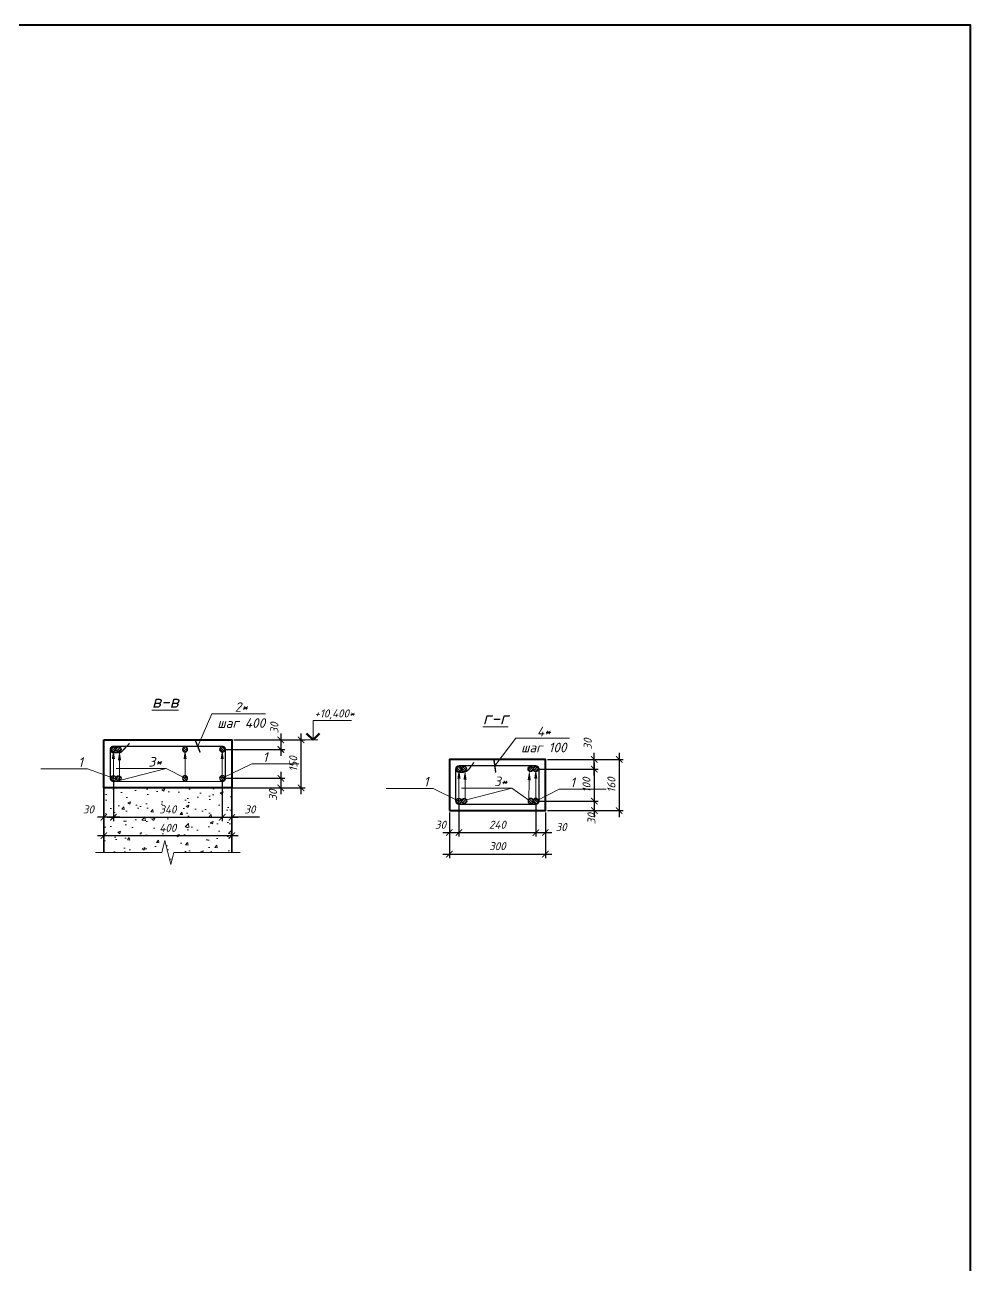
# Model space of a CAD drawing. Header units: millimetres. Extents: x -1807136 to 69844, y 23614 to 410608.
# Drawn here: x 21364 to 24318, y 41008 to 44882 of the extents above; entities that cross this region are included whole.
import ezdxf
from ezdxf import colors
from ezdxf.entities.mleader import LeaderData, LeaderLine
from ezdxf.enums import TextEntityAlignment as Align
from ezdxf.math import Vec2, Vec3

# ---------------------------------------------------------------- set-up
doc = ezdxf.new("R2010")
doc.units = ezdxf.units.MM
doc.header["$PDMODE"] = 3
doc.layers.get('0').update_dxf_attribs({"lineweight": 5})
doc.layers.get('Defpoints').update_dxf_attribs({"lineweight": 0})
for name, color, linetype, lineweight in [('#Dimensions', 7, 'Continuous', 9), ('#Арматура', 152, 'Continuous', 30), ('#Бетон разрез', 22, 'Continuous', 40), ('#Выноски', 7, 'Continuous', 15), ('#Газобетон', 152, 'Continuous', 35), ('#разм', 7, 'Continuous', 9), ('A-okno', 7, 'Continuous', 0), ('k_ Каркасы', 66, 'Continuous', 0)]:
    doc.layers.add(name, color=color, linetype=linetype, lineweight=lineweight)
doc.layers.add('#Hatch', color=7, linetype='Continuous', lineweight=5, true_color=0x525252)
doc.styles.add('STEP PR', font='isocpeui.ttf')
doc.dimstyles.new('SPDS', dxfattribs={"dimscale": 10, "dimtxt": 2.5, "dimasz": 2, "dimexe": 1.25, "dimexo": 0.625, "dimtad": 1, "dimdec": 0, "dimrnd": 0.001, "dimtxsty": 'STEP PR', "dimblk": 'ARCHTICK', "dimcen": 2.5, "dimdle": 2, "dimclrd": 256, "dimclre": 256, "dimclrt": 7, "dimadec": 0, "dimazin": 2, "dimtfac": 0.75, "dimtdec": 0, "dimtmove": 1, "dimatfit": 3, "dimfxl": 1, "dimtolj": 1, "dimarcsym": 1})

# ---------------------------------------------------------------- blocks, each defined once
blk = doc.blocks.new('*U7')
at = {"layer": '#Арматура', "lineweight": 0}
h = blk.add_hatch(dxfattribs=at)
h.set_pattern_fill('ANSI31', scale=1.6)
edge = h.paths.add_edge_path()
edge.add_arc((0, 8), 8, 0, 360)
blk.add_circle((0, 8), 8)
blk = doc.blocks.new('*U21')
at = {"layer": '#разм', "ltscale": 100, "elevation": 0}
for points in [[(4577173, -920400), (4578375, -920400)], [(4577173, -921000), (4577173, -920400)], [(4575899, -921000), (4577323, -921000)]]:
    blk.add_lwpolyline(points, dxfattribs=at)
at = {"layer": 'A-okno', "color": 0, "lineweight": 50, "ltscale": 100, "elevation": 0}
for points in [[(4577173, -921000), (4576973, -920800)], [(4577173, -921000), (4577373, -920800)]]:
    blk.add_lwpolyline(points, dxfattribs=at)
at = {"layer": '#разм', "style": 'STEP PR'}
for tag, p in [('ОТМЕТКА', (4577216, -920299)), ('ПРИМЕЧАНИЕ', (4577314, -920711))]:
    blk.add_attdef(tag, p, '', height=250, dxfattribs=at)
blk = doc.blocks.new('_ArchTick')
at = {"color": 0, "linetype": 'ByBlock', "const_width": 0.15}
blk.add_lwpolyline([(-0.5, -0.5), (0.5, 0.5)], dxfattribs=at)
blk = doc.blocks.new('*D58')
at = {"layer": '#Dimensions', "lineweight": -2, "transparency": 16777216}
for p, q in [((22227.2, 42478.8), (22227.2, 42668.8)), ((22017, 42648.8), (22239.7, 42648.8)), ((22017, 42498.8), (22239.7, 42498.8))]:
    blk.add_line(p, q, dxfattribs=at)
at = {"layer": 'Defpoints', "color": 0, "lineweight": 40, "transparency": 16777216}
for p in [(22010.7, 42648.8), (22227.2, 42648.8), (22010.7, 42498.8)]:
    blk.add_point(p, dxfattribs=at)
at = {"layer": '#Dimensions', "lineweight": -2, "transparency": 16777216, "xscale": 20, "yscale": 20, "zscale": 20}
for p, rotation in [((22227.2, 42648.8), 90), ((22227.2, 42498.8), 270)]:
    blk.add_blockref('_ArchTick', p, dxfattribs=dict(at, rotation=rotation))
at = {"layer": '#Dimensions', "transparency": 16777216, "insert": (22202.7, 42573.8), "char_height": 25, "attachment_point": 5, "rotation": 90, "style": 'STEP PR'}
blk.add_mtext('\\A1;150', dxfattribs=at)
blk = doc.blocks.new('*D59')
at = {"layer": '#Dimensions', "lineweight": -2, "transparency": 16777216}
for p, q in [((21610.7, 42642.5), (21610.7, 42337.1)), ((22010.7, 42642.5), (22010.7, 42337.1)), ((21590.7, 42349.6), (22030.7, 42349.6))]:
    blk.add_line(p, q, dxfattribs=at)
at = {"layer": 'Defpoints', "color": 0, "lineweight": 40, "transparency": 16777216}
for p in [(21610.7, 42648.8), (22010.7, 42648.8), (22010.7, 42349.6)]:
    blk.add_point(p, dxfattribs=at)
at = {"layer": '#Dimensions', "lineweight": -2, "transparency": 16777216, "xscale": 20, "yscale": 20, "zscale": 20, "rotation": 180}
blk.add_blockref('_ArchTick', (21610.7, 42349.6), dxfattribs=at)
at = {"layer": '#Dimensions', "lineweight": -2, "transparency": 16777216, "xscale": 20, "yscale": 20, "zscale": 20}
blk.add_blockref('_ArchTick', (22010.7, 42349.6), dxfattribs=at)
at = {"layer": '#Dimensions', "transparency": 16777216, "insert": (21810.7, 42374.1), "char_height": 25, "attachment_point": 5, "style": 'STEP PR'}
blk.add_mtext('\\A1;400', dxfattribs=at)
blk = doc.blocks.new('*D60')
at = {"layer": '#Dimensions', "lineweight": -2, "transparency": 16777216}
for p, q in [((21640.7, 42522.5), (21640.7, 42394.6)), ((21980.7, 42522.5), (21980.7, 42394.6)), ((21620.7, 42407.1), (22000.7, 42407.1))]:
    blk.add_line(p, q, dxfattribs=at)
at = {"layer": 'Defpoints', "color": 0, "lineweight": 40, "transparency": 16777216}
for p in [(21640.7, 42528.8), (21980.7, 42528.8), (21980.7, 42407.1)]:
    blk.add_point(p, dxfattribs=at)
at = {"layer": '#Dimensions', "lineweight": -2, "transparency": 16777216, "xscale": 20, "yscale": 20, "zscale": 20, "rotation": 180}
blk.add_blockref('_ArchTick', (21640.7, 42407.1), dxfattribs=at)
at = {"layer": '#Dimensions', "lineweight": -2, "transparency": 16777216, "xscale": 20, "yscale": 20, "zscale": 20}
blk.add_blockref('_ArchTick', (21980.7, 42407.1), dxfattribs=at)
at = {"layer": '#Dimensions', "transparency": 16777216, "insert": (21810.7, 42431.6), "char_height": 25, "attachment_point": 5, "style": 'STEP PR'}
blk.add_mtext('\\A1;340', dxfattribs=at)
blk = doc.blocks.new('*D61')
at = {"layer": '#Dimensions', "lineweight": -2, "transparency": 16777216}
for p, q in [((21980.7, 42522.5), (21980.7, 42394.6)), ((22010.7, 42492.5), (22010.7, 42394.6)), ((21960.7, 42407.1), (22030.7, 42407.1)), ((22096.7, 42407.1), (22010.7, 42407.1))]:
    blk.add_line(p, q, dxfattribs=at)
at = {"layer": 'Defpoints', "color": 0, "lineweight": 40, "transparency": 16777216}
for p in [(21980.7, 42528.8), (22010.7, 42498.8), (22010.7, 42407.1)]:
    blk.add_point(p, dxfattribs=at)
at = {"layer": '#Dimensions', "lineweight": -2, "transparency": 16777216, "xscale": 20, "yscale": 20, "zscale": 20, "rotation": 180}
blk.add_blockref('_ArchTick', (21980.7, 42407.1), dxfattribs=at)
at = {"layer": '#Dimensions', "lineweight": -2, "transparency": 16777216, "xscale": 20, "yscale": 20, "zscale": 20}
blk.add_blockref('_ArchTick', (22010.7, 42407.1), dxfattribs=at)
at = {"layer": '#Dimensions', "transparency": 16777216, "insert": (22067.2, 42431.6), "char_height": 25, "attachment_point": 5, "style": 'STEP PR'}
blk.add_mtext('\\A1;30', dxfattribs=at)
blk = doc.blocks.new('*D56')
at = {"layer": '#Dimensions', "lineweight": -2, "transparency": 16777216}
for p, q in [((22163.8, 42668.8), (22163.8, 42598.8)), ((22017, 42648.8), (22176.3, 42648.8)), ((21987, 42618.8), (22176.3, 42618.8))]:
    blk.add_line(p, q, dxfattribs=at)
at = {"layer": 'Defpoints', "color": 0, "lineweight": 40, "transparency": 16777216}
for p in [(22010.7, 42648.8), (21980.7, 42618.8), (22163.8, 42618.8)]:
    blk.add_point(p, dxfattribs=at)
at = {"layer": '#Dimensions', "lineweight": -2, "transparency": 16777216, "xscale": 20, "yscale": 20, "zscale": 20}
for p, rotation in [((22163.8, 42648.8), 90), ((22163.8, 42618.8), 270)]:
    blk.add_blockref('_ArchTick', p, dxfattribs=dict(at, rotation=rotation))
at = {"layer": '#Dimensions', "transparency": 16777216, "insert": (22143.6, 42686), "char_height": 25, "attachment_point": 5, "rotation": 90, "style": 'STEP PR'}
blk.add_mtext('\\A1;30', dxfattribs=at)
blk = doc.blocks.new('*D57')
at = {"layer": '#Dimensions', "lineweight": -2, "transparency": 16777216}
for p, q in [((22163.8, 42548.8), (22163.8, 42478.8)), ((21987, 42528.8), (22176.3, 42528.8)), ((21987, 42498.8), (22176.3, 42498.8))]:
    blk.add_line(p, q, dxfattribs=at)
at = {"layer": 'Defpoints', "color": 0, "lineweight": 40, "transparency": 16777216}
for p in [(21980.7, 42528.8), (21980.7, 42498.8), (22163.8, 42498.8)]:
    blk.add_point(p, dxfattribs=at)
at = {"layer": '#Dimensions', "lineweight": -2, "transparency": 16777216, "xscale": 20, "yscale": 20, "zscale": 20}
for p, rotation in [((22163.8, 42528.8), 90), ((22163.8, 42498.8), 270)]:
    blk.add_blockref('_ArchTick', p, dxfattribs=dict(at, rotation=rotation))
at = {"layer": '#Dimensions', "transparency": 16777216, "insert": (22139.3, 42476.3), "char_height": 25, "attachment_point": 5, "rotation": 90, "style": 'STEP PR'}
blk.add_mtext('\\A1;30', dxfattribs=at)
blk = doc.blocks.new('*U14')
at = {"color": 0, "linetype": 'ByBlock', "lineweight": -2}
for p, q in [((6.92, 0), (7.23, 1.25)), ((7.23, 1.25), (7.85, -1.25)), ((6.92, 0), (0, 0)), ((7.85, -1.25), (8.17, 0)), ((15.08, 0), (8.17, 0))]:
    blk.add_line(p, q, dxfattribs=at)
blk = doc.blocks.new('*D62')
at = {"layer": '#Dimensions', "lineweight": -2, "transparency": 16777216}
for p, q in [((21610.7, 42522.5), (21610.7, 42394.6)), ((21640.7, 42522.5), (21640.7, 42394.6)), ((21660.7, 42407.1), (21590.7, 42407.1))]:
    blk.add_line(p, q, dxfattribs=at)
at = {"layer": 'Defpoints', "color": 0, "lineweight": 40, "transparency": 16777216}
for p in [(21610.7, 42528.8), (21640.7, 42528.8), (21610.7, 42407.1)]:
    blk.add_point(p, dxfattribs=at)
at = {"layer": '#Dimensions', "lineweight": -2, "transparency": 16777216, "xscale": 20, "yscale": 20, "zscale": 20, "rotation": 180}
blk.add_blockref('_ArchTick', (21610.7, 42407.1), dxfattribs=at)
at = {"layer": '#Dimensions', "lineweight": -2, "transparency": 16777216, "xscale": 20, "yscale": 20, "zscale": 20}
blk.add_blockref('_ArchTick', (21640.7, 42407.1), dxfattribs=at)
at = {"layer": '#Dimensions', "transparency": 16777216, "insert": (21562.5, 42431.6), "char_height": 25, "attachment_point": 5, "style": 'STEP PR'}
blk.add_mtext('\\A1;30', dxfattribs=at)
blk = doc.blocks.new('*D63')
at = {"layer": '#Dimensions', "lineweight": -2, "transparency": 16777216}
for p, q in [((22720.6, 42451.5), (22720.6, 42346.7)), ((22690.6, 42421.5), (22690.6, 42346.7)), ((22670.6, 42359.2), (22740.6, 42359.2))]:
    blk.add_line(p, q, dxfattribs=at)
at = {"layer": 'Defpoints', "color": 0, "lineweight": 40, "transparency": 16777216}
for p in [(22690.6, 42427.8), (22720.6, 42457.8), (22720.6, 42359.2)]:
    blk.add_point(p, dxfattribs=at)
at = {"layer": '#Dimensions', "lineweight": -2, "transparency": 16777216, "xscale": 20, "yscale": 20, "zscale": 20, "rotation": 180}
blk.add_blockref('_ArchTick', (22690.6, 42359.2), dxfattribs=at)
at = {"layer": '#Dimensions', "lineweight": -2, "transparency": 16777216, "xscale": 20, "yscale": 20, "zscale": 20}
blk.add_blockref('_ArchTick', (22720.6, 42359.2), dxfattribs=at)
at = {"layer": '#Dimensions', "transparency": 16777216, "insert": (22662.7, 42383.7), "char_height": 25, "attachment_point": 5, "style": 'STEP PR'}
blk.add_mtext('\\A1;30', dxfattribs=at)
blk = doc.blocks.new('*D64')
at = {"layer": '#Dimensions', "lineweight": -2, "transparency": 16777216}
for p, q in [((22720.6, 42451.5), (22720.6, 42346.7)), ((22960.6, 42451.5), (22960.6, 42346.7)), ((22700.6, 42359.2), (22980.6, 42359.2))]:
    blk.add_line(p, q, dxfattribs=at)
at = {"layer": 'Defpoints', "color": 0, "lineweight": 40, "transparency": 16777216}
for p in [(22720.6, 42457.8), (22960.6, 42457.8), (22960.6, 42359.2)]:
    blk.add_point(p, dxfattribs=at)
at = {"layer": '#Dimensions', "lineweight": -2, "transparency": 16777216, "xscale": 20, "yscale": 20, "zscale": 20, "rotation": 180}
blk.add_blockref('_ArchTick', (22720.6, 42359.2), dxfattribs=at)
at = {"layer": '#Dimensions', "lineweight": -2, "transparency": 16777216, "xscale": 20, "yscale": 20, "zscale": 20}
blk.add_blockref('_ArchTick', (22960.6, 42359.2), dxfattribs=at)
at = {"layer": '#Dimensions', "transparency": 16777216, "insert": (22840.6, 42383.7), "char_height": 25, "attachment_point": 5, "style": 'STEP PR'}
blk.add_mtext('\\A1;240', dxfattribs=at)
blk = doc.blocks.new('*D65')
at = {"layer": '#Dimensions', "lineweight": -2, "transparency": 16777216}
for p, q in [((22960.6, 42451.5), (22960.6, 42346.7)), ((22990.6, 42421.5), (22990.6, 42346.7)), ((22940.6, 42359.2), (23010.6, 42359.2))]:
    blk.add_line(p, q, dxfattribs=at)
at = {"layer": 'Defpoints', "color": 0, "lineweight": 40, "transparency": 16777216}
for p in [(22960.6, 42457.8), (22990.6, 42427.8), (22990.6, 42359.2)]:
    blk.add_point(p, dxfattribs=at)
at = {"layer": '#Dimensions', "lineweight": -2, "transparency": 16777216, "xscale": 20, "yscale": 20, "zscale": 20, "rotation": 180}
blk.add_blockref('_ArchTick', (22960.6, 42359.2), dxfattribs=at)
at = {"layer": '#Dimensions', "lineweight": -2, "transparency": 16777216, "xscale": 20, "yscale": 20, "zscale": 20}
blk.add_blockref('_ArchTick', (22990.6, 42359.2), dxfattribs=at)
at = {"layer": '#Dimensions', "transparency": 16777216, "insert": (23039.8, 42376.5), "char_height": 25, "attachment_point": 5, "style": 'STEP PR'}
blk.add_mtext('\\A1;30', dxfattribs=at)
blk = doc.blocks.new('*D66')
at = {"layer": '#Dimensions', "lineweight": -2, "transparency": 16777216}
for p, q in [((22966.8, 42557.8), (23156, 42557.8)), ((23143.5, 42577.8), (23143.5, 42437.8)), ((22966.8, 42457.8), (23156, 42457.8))]:
    blk.add_line(p, q, dxfattribs=at)
at = {"layer": 'Defpoints', "color": 0, "lineweight": 40, "transparency": 16777216}
for p in [(22960.6, 42557.8), (22960.6, 42457.8), (23143.5, 42457.8)]:
    blk.add_point(p, dxfattribs=at)
at = {"layer": '#Dimensions', "lineweight": -2, "transparency": 16777216, "xscale": 20, "yscale": 20, "zscale": 20}
for p, rotation in [((23143.5, 42557.8), 90), ((23143.5, 42457.8), 270)]:
    blk.add_blockref('_ArchTick', p, dxfattribs=dict(at, rotation=rotation))
at = {"layer": '#Dimensions', "transparency": 16777216, "insert": (23119, 42507.8), "char_height": 25, "attachment_point": 5, "rotation": 90, "style": 'STEP PR'}
blk.add_mtext('\\A1;100', dxfattribs=at)
blk = doc.blocks.new('*D67')
at = {"layer": '#Dimensions', "lineweight": -2, "transparency": 16777216}
for p, q in [((22996.8, 42587.8), (23156, 42587.8)), ((23143.5, 42537.8), (23143.5, 42607.8)), ((22966.8, 42557.8), (23156, 42557.8))]:
    blk.add_line(p, q, dxfattribs=at)
at = {"layer": 'Defpoints', "color": 0, "lineweight": 40, "transparency": 16777216}
for p in [(22990.6, 42587.8), (23143.5, 42587.8), (22960.6, 42557.8)]:
    blk.add_point(p, dxfattribs=at)
at = {"layer": '#Dimensions', "lineweight": -2, "transparency": 16777216, "xscale": 20, "yscale": 20, "zscale": 20}
for p, rotation in [((23143.5, 42587.8), 90), ((23143.5, 42557.8), 270)]:
    blk.add_blockref('_ArchTick', p, dxfattribs=dict(at, rotation=rotation))
at = {"layer": '#Dimensions', "transparency": 16777216, "insert": (23122.8, 42635.9), "char_height": 25, "attachment_point": 5, "rotation": 90, "style": 'STEP PR'}
blk.add_mtext('\\A1;30', dxfattribs=at)
blk = doc.blocks.new('*D68')
at = {"layer": '#Dimensions', "lineweight": -2, "transparency": 16777216}
for p, q in [((23143.5, 42477.8), (23143.5, 42407.8)), ((22966.8, 42457.8), (23156, 42457.8)), ((22996.8, 42427.8), (23156, 42427.8))]:
    blk.add_line(p, q, dxfattribs=at)
at = {"layer": 'Defpoints', "color": 0, "lineweight": 40, "transparency": 16777216}
for p in [(22960.6, 42457.8), (22990.6, 42427.8), (23143.5, 42427.8)]:
    blk.add_point(p, dxfattribs=at)
at = {"layer": '#Dimensions', "lineweight": -2, "transparency": 16777216, "xscale": 20, "yscale": 20, "zscale": 20}
for p, rotation in [((23143.5, 42457.8), 90), ((23143.5, 42427.8), 270)]:
    blk.add_blockref('_ArchTick', p, dxfattribs=dict(at, rotation=rotation))
at = {"layer": '#Dimensions', "transparency": 16777216, "insert": (23134.5, 42402.7), "char_height": 25, "attachment_point": 5, "rotation": 90, "style": 'STEP PR'}
blk.add_mtext('\\A1;30', dxfattribs=at)
blk = doc.blocks.new('*D69')
at = {"layer": '#Dimensions', "lineweight": -2, "transparency": 16777216}
for p, q in [((22690.6, 42421.5), (22690.6, 42279.7)), ((22990.6, 42421.5), (22990.6, 42279.7)), ((22670.6, 42292.2), (23010.6, 42292.2))]:
    blk.add_line(p, q, dxfattribs=at)
at = {"layer": 'Defpoints', "color": 0, "lineweight": 40, "transparency": 16777216}
for p in [(22690.6, 42427.8), (22990.6, 42427.8), (22990.6, 42292.2)]:
    blk.add_point(p, dxfattribs=at)
at = {"layer": '#Dimensions', "lineweight": -2, "transparency": 16777216, "xscale": 20, "yscale": 20, "zscale": 20, "rotation": 180}
blk.add_blockref('_ArchTick', (22690.6, 42292.2), dxfattribs=at)
at = {"layer": '#Dimensions', "lineweight": -2, "transparency": 16777216, "xscale": 20, "yscale": 20, "zscale": 20}
blk.add_blockref('_ArchTick', (22990.6, 42292.2), dxfattribs=at)
at = {"layer": '#Dimensions', "transparency": 16777216, "insert": (22840.6, 42316.7), "char_height": 25, "attachment_point": 5, "style": 'STEP PR'}
blk.add_mtext('\\A1;300', dxfattribs=at)
blk = doc.blocks.new('*D70')
at = {"layer": '#Dimensions', "lineweight": -2, "transparency": 16777216}
for p, q in [((22996.8, 42587.8), (23233.9, 42587.8)), ((23221.4, 42607.8), (23221.4, 42407.8)), ((22996.8, 42427.8), (23233.9, 42427.8))]:
    blk.add_line(p, q, dxfattribs=at)
at = {"layer": 'Defpoints', "color": 0, "lineweight": 40, "transparency": 16777216}
for p in [(22990.6, 42587.8), (22990.6, 42427.8), (23221.4, 42427.8)]:
    blk.add_point(p, dxfattribs=at)
at = {"layer": '#Dimensions', "lineweight": -2, "transparency": 16777216, "xscale": 20, "yscale": 20, "zscale": 20}
for p, rotation in [((23221.4, 42587.8), 90), ((23221.4, 42427.8), 270)]:
    blk.add_blockref('_ArchTick', p, dxfattribs=dict(at, rotation=rotation))
at = {"layer": '#Dimensions', "transparency": 16777216, "insert": (23196.9, 42507.8), "char_height": 25, "attachment_point": 5, "rotation": 90, "style": 'STEP PR'}
blk.add_mtext('\\A1;160', dxfattribs=at)

msp = doc.modelspace()

# ---------------------------------------------------------------- hatches: boundary and pattern name
at = {"layer": '#Hatch'}
h = msp.add_hatch(dxfattribs=at)
h.set_pattern_fill('AR-CONC', color=256, scale=0.5)
h.set_pattern_definition([(50, (21610.726, 42248.785), (91.092, -7.97), [9.525, -104.775]), (355, (21610.73, 42248.785), (-17.622, 95.528), [7.62, -83.82]), (100.451, (21618.32, 42248.12), (73.47, 87.559), [8.095, -89.045]), (46.184, (21610.73, 42274.18), (135.54, -21.02), [14.287, -157.162]), (96.636, (21622.02, 42272.43), (118.702, 123.713), [12.143, -133.568]), (351.184, (21610.73, 42274.18), (118.7, 123.713), [11.43, -125.73]), (21, (21623.426, 42267.835), (75.807, -51.133), [9.525, -104.775]), (326, (21623.43, 42267.835), (30.901, 92.094), [7.62, -83.82]), (71.451, (21629.74, 42263.57), (106.708, 40.961), [8.095, -89.045]), (37.5, (21610.726, 42248.785), (1.5443, 42.2775), [0, -82.804, 0, -85.09, 0, -84.1375]), (7.5, (21610.726, 42248.785), (33.41, 50.0903), [0, -48.514, 0, -80.899, 0, -32.0675]), (327.5, (21582.405, 42248.785), (67.7953, -2.8644), [0, -31.75, 0, -99.06, 0, -131.445]), (317.5, (21569.705, 42248.785), (74.0646, 12.713), [0, -41.275, 0, -65.786, 0, -93.345])])
h.paths.add_polyline_path([(22010.7, 42498.8), (21610.7, 42498.8), (21610.7, 42297.1), (21792, 42297.1), (21801.4, 42334.6), (21820.1, 42259.6), (21829.5, 42297.1), (22010.7, 42297.1)])

# ---------------------------------------------------------------- linework, layer by layer
at = {"layer": '#Бетон разрез'}
for points in [[(21610.7, 42648.8), (22010.7, 42648.8), (22010.7, 42498.8), (21610.7, 42498.8)], [(22690.6, 42427.8), (22990.6, 42427.8), (22990.6, 42587.8), (22690.6, 42587.8)]]:
    msp.add_lwpolyline(points, close=True, dxfattribs=at)
at = {"layer": '#Газобетон'}
msp.add_lwpolyline([(22010.7, 42297.1), (22010.7, 42498.8), (21610.7, 42498.8), (21610.7, 42297.1)], dxfattribs=at)
at = {"color": 3, "lineweight": 40}
msp.add_lwpolyline([(13722.6, 44882.4), (24318.1, 44882.4), (24318.1, 37576), (13722.6, 37576)], close=True, dxfattribs=at)
at = {"layer": 'k_ Каркасы'}
msp.add_lwpolyline([(21630.7, 42618.8, 4, 4, 0), (21630.7, 42528.8, 4, 4, 0.414214), (21640.7, 42518.8, 4, 4, 0), (21980.7, 42518.8, 4, 4, 0.414214), (21990.7, 42528.8, 4, 4, 0), (21990.7, 42618.8, 4, 4, 0.414214), (21980.7, 42628.8, 4, 4, 0), (21640.7, 42628.8, 4, 4, 0.414214), (21630.7, 42618.8, 4, 4, 0.414214), (21640.7, 42608.8, 4, 4, 0), (21660.6, 42608.7, 4, 4, 0.183017), (21665.9, 42611.4, 4, 4, 0), (21690.9, 42637.8, 0, 0, 0)], format="xyseb", dxfattribs=at)
at = {"layer": 'k_ Каркасы', "const_width": 4}
msp.add_lwpolyline([(22710.6, 42557.8), (22710.6, 42457.8, 0.414214), (22720.6, 42447.8), (22960.6, 42447.8, 0.414214), (22970.6, 42457.8), (22970.6, 42557.8, 0.414214), (22960.6, 42567.8), (22720.6, 42567.8, 0.414214), (22710.6, 42557.8, 0.414214), (22720.6, 42547.8, 0.01881), (22737.5, 42547.9, 0.130518), (22751.7, 42557.1), (22767.5, 42578.7)], format="xyb", dxfattribs=at)

# ---------------------------------------------------------------- block references
at = {"layer": '#Dimensions', "xscale": 0.1, "yscale": 0.1, "zscale": 0.1}
msp.add_blockref('*U21', (-435452.9, 134748.8, 0), dxfattribs=at).add_auto_attribs({'ОТМЕТКА': '+10,400*'})
at = {"layer": '#Арматура'}
for p in [(21640.7, 42610.8), (21656.7, 42610.8), (22944.6, 42549.8), (22960.6, 42549.8), (21640.7, 42520.8), (21656.7, 42520.8)]:
    msp.add_blockref('*U7', p, dxfattribs=at)
at = {"layer": '#Арматура', "xscale": -1}
for p in [(21864.7, 42610.8), (21980.7, 42610.8), (22720.6, 42549.8), (22736.6, 42549.8), (21864.7, 42520.8), (21980.7, 42520.8)]:
    msp.add_blockref('*U7', p, dxfattribs=at)
at = {"layer": '#Арматура', "rotation": 180}
for p in [(22720.6, 42465.8), (22736.6, 42465.8)]:
    msp.add_blockref('*U7', p, dxfattribs=at)
at = {"layer": '#Арматура', "xscale": -1, "rotation": 180}
for p in [(22944.6, 42465.8), (22960.6, 42465.8)]:
    msp.add_blockref('*U7', p, dxfattribs=at)
at = {"xscale": -30, "yscale": -30, "zscale": -30}
msp.add_blockref('*U14', (22037, 42297.1), dxfattribs=at)

# ---------------------------------------------------------------- texts
at = {"layer": '#Dimensions', "style": 'STEP PR'}
for s, p in [('%%Uв-в', (21802.7, 42749.1)), ('%%Uг-г', (22834.9, 42697.3))]:
    msp.add_text(s, height=40, dxfattribs=at).set_placement(p, align=Align.CENTER)

# ---------------------------------------------------------------- dimensions: what is measured, and where the dimension line sits
at = {"layer": '#Dimensions'}
for base, p1, p2, override, picture, middle in [((22163.8, 42618.8), (22010.7, 42648.8), (21980.7, 42618.8), {"dimscale": 10, "dimgap": 1.2, "dimrnd": 5, "dimtxsty": 'STEP PR', "dimblk1": 'ArchTick', "dimblk2": 'ArchTick', "dimsah": 1, "dimclrt": 256}, '*D56', (22168.1, 42686)), ((23143.5, 42587.8), (22960.6, 42557.8), (22990.6, 42587.8), {"dimgap": 1.2, "dimrnd": 5, "dimtxsty": 'STEP PR', "dimblk1": 'ArchTick', "dimblk2": 'ArchTick', "dimsah": 1, "dimclrt": 256}, '*D67', (23147.3, 42635.9)), ((22163.8, 42498.8), (21980.7, 42528.8), (21980.7, 42498.8), {"dimscale": 10, "dimgap": 1.2, "dimrnd": 5, "dimtxsty": 'STEP PR', "dimblk1": 'ArchTick', "dimblk2": 'ArchTick', "dimsah": 1, "dimclrt": 256}, '*D57', (22163.8, 42476.3)), ((23143.5, 42427.8), (22960.6, 42457.8), (22990.6, 42427.8), {"dimgap": 1.2, "dimrnd": 5, "dimtxsty": 'STEP PR', "dimblk1": 'ArchTick', "dimblk2": 'ArchTick', "dimsah": 1, "dimclrt": 256}, '*D68', (23159, 42402.7))]:
    dim = msp.add_linear_dim(base=base, p1=p1, p2=p2, angle=90, dimstyle='SPDS', override=override, dxfattribs=at)
    dim.commit()
    dim.dimension.update_dxf_attribs({"geometry": picture, "text_midpoint": middle, "dimtype": 160})
for base, p1, p2, override, picture, middle in [((22227.2, 42648.8), (22010.7, 42498.8), (22010.7, 42648.8), {"dimscale": 10, "dimgap": 1.2, "dimrnd": 5, "dimtxsty": 'STEP PR', "dimblk1": 'ArchTick', "dimblk2": 'ArchTick', "dimsah": 1, "dimclrt": 256}, '*D58', (22202.7, 42573.8)), ((23221.4, 42427.8), (22990.6, 42587.8), (22990.6, 42427.8), {"dimgap": 1.2, "dimrnd": 5, "dimtxsty": 'STEP PR', "dimblk1": 'ArchTick', "dimblk2": 'ArchTick', "dimsah": 1, "dimclrt": 256}, '*D70', (23196.9, 42507.8)), ((23143.5, 42457.8), (22960.6, 42557.8), (22960.6, 42457.8), {"dimgap": 1.2, "dimrnd": 5, "dimtxsty": 'STEP PR', "dimblk1": 'ArchTick', "dimblk2": 'ArchTick', "dimsah": 1, "dimclrt": 256}, '*D66', (23119, 42507.8))]:
    dim = msp.add_linear_dim(base=base, p1=p1, p2=p2, angle=90, dimstyle='SPDS', override=override, dxfattribs=at)
    dim.commit()
    dim.dimension.update_dxf_attribs({"geometry": picture, "text_midpoint": middle})
for base, p1, p2, override, picture, middle in [((22010.7, 42349.6), (21610.7, 42648.8), (22010.7, 42648.8), {"dimgap": 1.2, "dimrnd": 5, "dimblk1": 'ArchTick', "dimblk2": 'ArchTick', "dimsah": 1, "dimclrt": 256}, '*D59', (21810.7, 42374.1)), ((21980.7, 42407.1), (21640.7, 42528.8), (21980.7, 42528.8), {"dimscale": 10, "dimgap": 1.2, "dimrnd": 5, "dimtxsty": 'STEP PR', "dimblk1": 'ArchTick', "dimblk2": 'ArchTick', "dimsah": 1, "dimclrt": 256}, '*D60', (21810.7, 42431.6)), ((22990.6, 42292.2), (22690.6, 42427.8), (22990.6, 42427.8), {"dimgap": 1.2, "dimrnd": 5, "dimtxsty": 'STEP PR', "dimblk1": 'ArchTick', "dimblk2": 'ArchTick', "dimsah": 1, "dimclrt": 256}, '*D69', (22840.6, 42316.7)), ((22960.6, 42359.2), (22720.6, 42457.8), (22960.6, 42457.8), {"dimgap": 1.2, "dimrnd": 5, "dimtxsty": 'STEP PR', "dimblk1": 'ArchTick', "dimblk2": 'ArchTick', "dimsah": 1, "dimclrt": 256}, '*D64', (22840.6, 42383.7))]:
    dim = msp.add_linear_dim(base=base, p1=p1, p2=p2, dimstyle='SPDS', override=override, dxfattribs=at)
    dim.commit()
    dim.dimension.update_dxf_attribs({"geometry": picture, "text_midpoint": middle})
for base, p1, p2, override, picture, middle in [((21610.7, 42407.1), (21640.7, 42528.8), (21610.7, 42528.8), {"dimgap": 1.2, "dimrnd": 5, "dimtxsty": 'STEP PR', "dimblk1": 'ArchTick', "dimblk2": 'ArchTick', "dimsah": 1, "dimclrt": 256}, '*D62', (21562.5, 42407.1)), ((22010.7, 42407.1), (21980.7, 42528.8), (22010.7, 42498.8), {"dimscale": 10, "dimgap": 1.2, "dimrnd": 5, "dimtxsty": 'STEP PR', "dimblk1": 'ArchTick', "dimblk2": 'ArchTick', "dimsah": 1, "dimclrt": 256}, '*D61', (22067.2, 42403.4)), ((22720.6, 42359.2), (22690.6, 42427.8), (22720.6, 42457.8), {"dimgap": 1.2, "dimrnd": 5, "dimtxsty": 'STEP PR', "dimblk1": 'ArchTick', "dimblk2": 'ArchTick', "dimsah": 1, "dimclrt": 256}, '*D63', (22662.7, 42359.2)), ((22990.6, 42359.2), (22960.6, 42457.8), (22990.6, 42427.8), {"dimgap": 1.2, "dimrnd": 5, "dimtxsty": 'STEP PR', "dimblk1": 'ArchTick', "dimblk2": 'ArchTick', "dimsah": 1, "dimclrt": 256}, '*D65', (23039.8, 42352))]:
    dim = msp.add_linear_dim(base=base, p1=p1, p2=p2, dimstyle='SPDS', override=override, dxfattribs=at)
    dim.commit()
    dim.dimension.update_dxf_attribs({"geometry": picture, "text_midpoint": middle, "dimtype": 160})

# ---------------------------------------------------------------- leaders
at = {"layer": '#Выноски'}
ml = msp.add_multileader_mtext('Standard', dxfattribs=at)
ml.set_content('\\A1;2*\\Pшаг 400', color=256, style='STEP PR')
ml.set_leader_properties(color=256, linetype='ByLayer', lineweight=-1)
ml.set_arrow_properties(name='ARCHTICK')
ml.build(insert=Vec2(0, 0))
ml.multileader.update_dxf_attribs({"text_left_attachment_type": 6, "text_right_attachment_type": 6, "dogleg_length": 0, "arrow_head_size": 30, "scale": 0.1})
ctx = ml.context
ctx.base_point, ctx.scale, ctx.char_height, ctx.arrow_head_size, ctx.landing_gap_size, ctx.plane_origin = Vec3(21948.3, 42730.4), 0.1, 30, 30, 12.5, Vec3(22829.7, 41748.5)
ctx.left_attachment, ctx.right_attachment, ctx.text_align_type = 6, 6, 1
notes = []
notes.append((ctx, [(0, (1, 1, 0), (21948.3, 42730.4), (1, 0), 0, [(1, [(21904.1, 42628.8)], 0, [])])]))
ctx.mtext.insert, ctx.mtext.rotation, ctx.mtext.alignment, ctx.mtext.flow_direction = Vec3(22040.3, 42766.4), 6.283185, 2, 5
ml = msp.add_multileader_mtext('Standard', dxfattribs=at)
ml.set_content('\\A1;4*\\Pшаг 100', color=256, style='STEP PR')
ml.set_leader_properties(color=256, linetype='ByLayer', lineweight=-1)
ml.set_arrow_properties(name='ARCHTICK')
ml.build(insert=Vec2(0, 0))
ml.multileader.update_dxf_attribs({"text_left_attachment_type": 6, "text_right_attachment_type": 6, "dogleg_length": 0, "arrow_head_size": 30, "scale": 0.1})
ctx = ml.context
ctx.base_point, ctx.scale, ctx.char_height, ctx.arrow_head_size, ctx.landing_gap_size, ctx.plane_origin = Vec3(22898.3, 42654), 0.1, 30, 30, 12.5, Vec3(23714.5, 41753.9)
ctx.left_attachment, ctx.right_attachment, ctx.text_align_type = 6, 6, 1
notes.append((ctx, [(0, (1, 1, 0), (22898.3, 42654), (1, 0), 0, [(1, [(22832.5, 42567.8)], 0, [])])]))
ctx.mtext.insert, ctx.mtext.rotation, ctx.mtext.alignment, ctx.mtext.flow_direction = Vec3(22985.6, 42690), 6.283185, 2, 5
ml = msp.add_multileader_mtext('Standard', dxfattribs=at)
ml.set_content('\\A1; 1           ', color=256, style='STEP PR')
ml.set_leader_properties(color=256, linetype='ByLayer', lineweight=-1)
ml.build(insert=Vec2(0, 0))
ml.multileader.update_dxf_attribs({"text_left_attachment_type": 6, "text_right_attachment_type": 6, "dogleg_length": 0, "arrow_head_size": 30, "scale": 0.1})
ctx = ml.context
ctx.base_point, ctx.scale, ctx.char_height, ctx.arrow_head_size, ctx.landing_gap_size, ctx.plane_origin = Vec3(21496.5, 42558.3), 0.1, 30, 30, 12.5, Vec3(24372.8, 41398.5)
ctx.left_attachment, ctx.right_attachment, ctx.text_align_type = 6, 6, 1
notes.append((ctx, [(1, (1, 1, 0), (21560.2, 42558.3), (-1, 0), 0, [(3, [(21640.7, 42618.8), (21640.7, 42528.8)], 0, [])])]))
ctx.mtext.insert, ctx.mtext.rotation, ctx.mtext.alignment, ctx.mtext.flow_direction = Vec3(21528.4, 42594.3), 6.283185, 2, 5
ml = msp.add_multileader_mtext('Standard', dxfattribs=at)
ml.set_content('\\A1;3*           ', color=256, style='STEP PR')
ml.set_leader_properties(color=256, linetype='ByLayer', lineweight=-1)
ml.build(insert=Vec2(0, 0))
ml.multileader.update_dxf_attribs({"text_left_attachment_type": 6, "text_right_attachment_type": 6, "dogleg_length": 0, "arrow_head_size": 30, "scale": 0.1})
ctx = ml.context
ctx.base_point, ctx.scale, ctx.char_height, ctx.arrow_head_size, ctx.landing_gap_size, ctx.plane_origin = Vec3(21736.4, 42559.2), 0.1, 30, 30, 12.5, Vec3(24558.2, 41400.2)
ctx.left_attachment, ctx.right_attachment, ctx.text_align_type = 6, 6, 1
notes.append((ctx, [(1, (1, 1, 0), (21805.5, 42559.2), (-1, 0), 0, [(3, [(21659.6, 42615.1), (21660, 42521.7)], 0, []), (2, [(21864.7, 42618.8), (21864.7, 42528.8)], 0, [])])]))
ctx.mtext.insert, ctx.mtext.rotation, ctx.mtext.alignment, ctx.mtext.flow_direction = Vec3(21770.9, 42595.2), 6.283185, 2, 5
ml = msp.add_multileader_mtext('Standard', dxfattribs=at)
ml.set_content('\\A1; 1           ', color=256, style='STEP PR')
ml.set_leader_properties(color=256, linetype='ByLayer', lineweight=-1)
ml.build(insert=Vec2(0, 0))
ml.multileader.update_dxf_attribs({"text_left_attachment_type": 6, "text_right_attachment_type": 6, "dogleg_length": 0, "arrow_head_size": 30, "scale": 0.1})
ctx = ml.context
ctx.base_point, ctx.scale, ctx.char_height, ctx.arrow_head_size, ctx.landing_gap_size, ctx.plane_origin = Vec3(22073.6, 42573.9), 0.1, 30, 30, 12.5, Vec3(24864.2, 41393.3)
ctx.left_attachment, ctx.right_attachment, ctx.text_align_type = 6, 6, 1
notes.append((ctx, [(0, (1, 1, 0), (22073.6, 42573.9), (1, 0), 0, [(3, [(21980.7, 42618.8), (21980.7, 42528.8)], 0, [])])]))
ctx.mtext.insert, ctx.mtext.rotation, ctx.mtext.alignment, ctx.mtext.flow_direction = Vec3(22105.4, 42609.9), 6.283185, 2, 5
ml = msp.add_multileader_mtext('Standard', dxfattribs=at)
ml.set_content('\\A1; 1           ', color=256, style='STEP PR')
ml.set_leader_properties(color=256, linetype='ByLayer', lineweight=-1)
ml.build(insert=Vec2(0, 0))
ml.multileader.update_dxf_attribs({"text_left_attachment_type": 6, "text_right_attachment_type": 6, "dogleg_length": 0, "arrow_head_size": 30, "scale": 0.1})
ctx = ml.context
ctx.base_point, ctx.scale, ctx.char_height, ctx.arrow_head_size, ctx.landing_gap_size, ctx.plane_origin = Vec3(22576.4, 42497.3), 0.1, 30, 30, 12.5, Vec3(25452.7, 41337.4)
ctx.left_attachment, ctx.right_attachment, ctx.text_align_type = 6, 6, 1
notes.append((ctx, [(1, (1, 1, 0), (22640, 42497.3), (-1, 0), 0, [(3, [(22720.6, 42557.8), (22720.6, 42457.8)], 0, [])])]))
ctx.mtext.insert, ctx.mtext.rotation, ctx.mtext.alignment, ctx.mtext.flow_direction = Vec3(22608.2, 42533.3), 6.283185, 2, 5
ml = msp.add_multileader_mtext('Standard', dxfattribs=at)
ml.set_content('\\A1;3*           ', color=256, style='STEP PR')
ml.set_leader_properties(color=256, linetype='ByLayer', lineweight=-1)
ml.build(insert=Vec2(0, 0))
ml.multileader.update_dxf_attribs({"text_left_attachment_type": 6, "text_right_attachment_type": 6, "dogleg_length": 0, "arrow_head_size": 30, "scale": 0.1})
ctx = ml.context
ctx.base_point, ctx.scale, ctx.char_height, ctx.arrow_head_size, ctx.landing_gap_size, ctx.plane_origin = Vec3(22816.2, 42498.2), 0.1, 30, 30, 12.5, Vec3(25638.1, 41339.2)
ctx.left_attachment, ctx.right_attachment, ctx.text_align_type = 6, 6, 1
notes.append((ctx, [(1, (1, 1, 0), (22885.4, 42498.2), (-1, 0), 0, [(3, [(22739.5, 42554.1), (22739.8, 42460.6)], 0, []), (2, [(22940.5, 42552.9), (22938.9, 42460.3)], 0, [])])]))
ctx.mtext.insert, ctx.mtext.rotation, ctx.mtext.alignment, ctx.mtext.flow_direction = Vec3(22850.8, 42534.2), 6.283185, 2, 5
ml = msp.add_multileader_mtext('Standard', dxfattribs=at)
ml.set_content('\\A1; 1           ', color=256, style='STEP PR')
ml.set_leader_properties(color=256, linetype='ByLayer', lineweight=-1)
ml.build(insert=Vec2(0, 0))
ml.multileader.update_dxf_attribs({"text_left_attachment_type": 6, "text_right_attachment_type": 6, "dogleg_length": 0, "arrow_head_size": 30, "scale": 0.1})
ctx = ml.context
ctx.base_point, ctx.scale, ctx.char_height, ctx.arrow_head_size, ctx.landing_gap_size, ctx.plane_origin = Vec3(23034.1, 42494.8), 0.1, 30, 30, 12.5, Vec3(25844.1, 41332.3)
ctx.left_attachment, ctx.right_attachment, ctx.text_align_type = 6, 6, 1
notes.append((ctx, [(0, (1, 1, 0), (23034.1, 42494.8), (1, 0), 0, [(3, [(22960.6, 42557.8), (22960.6, 42457.8)], 0, [])])]))
ctx.mtext.insert, ctx.mtext.rotation, ctx.mtext.alignment, ctx.mtext.flow_direction = Vec3(23065.9, 42530.8), 6.283185, 2, 5
for ctx, leaders in notes:
    for number, flags, end, landing, length, lines in leaders:
        leader = LeaderData()
        leader.index, (leader.has_last_leader_line, leader.has_dogleg_vector, leader.attachment_direction) = number, flags
        leader.last_leader_point, leader.dogleg_vector, leader.dogleg_length = Vec3(end), Vec3(landing), length
        for number, points, colour, breaks in lines:
            line = LeaderLine()
            line.index, line.vertices, line.color, line.breaks = number, Vec3.list(points), colors.encode_raw_color(colour), breaks
            leader.lines.append(line)
        ctx.leaders.append(leader)

doc.saveas('drawing.dxf')
